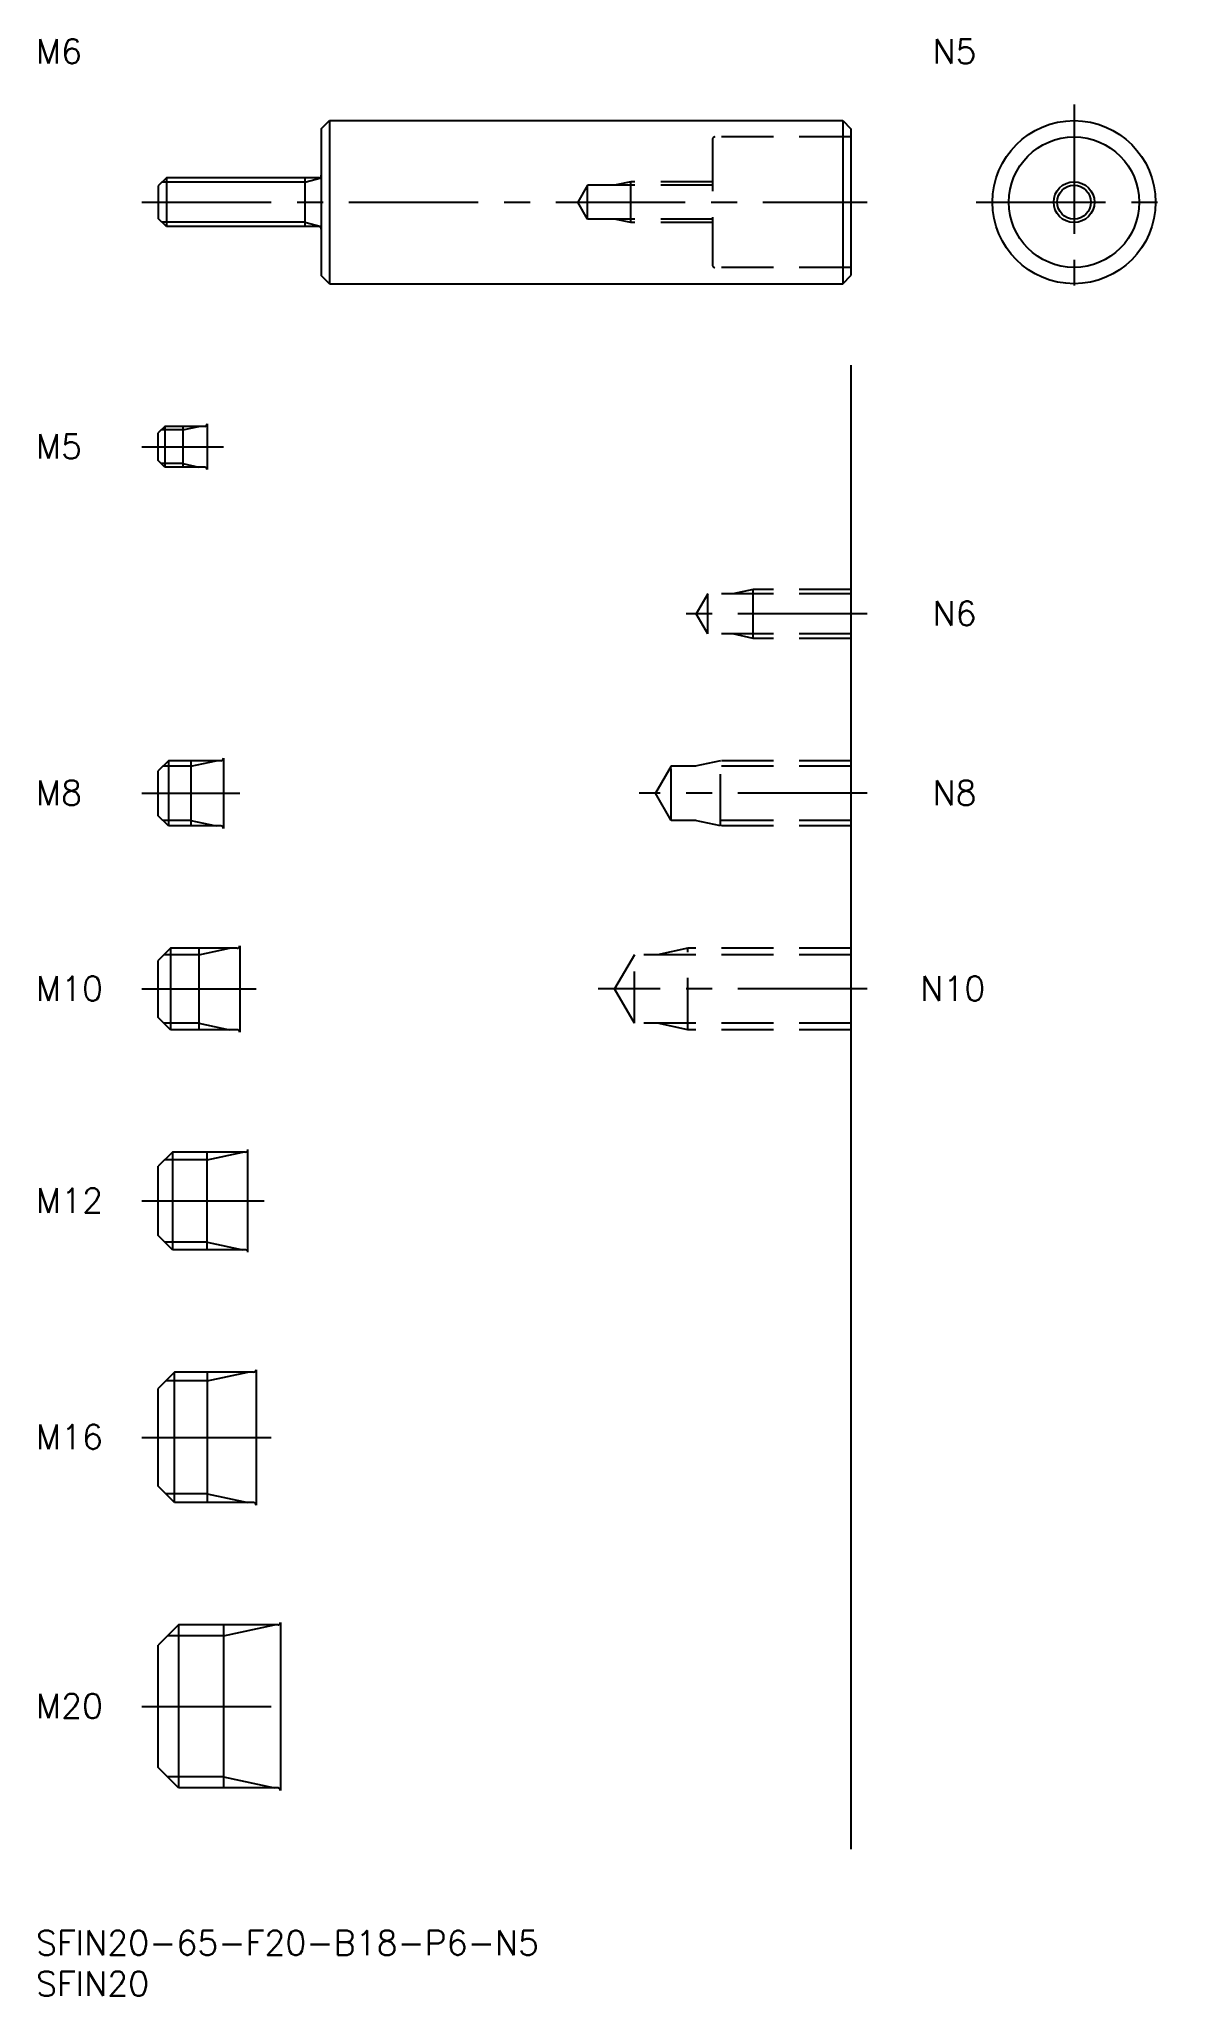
# Model space of a CAD drawing. Extents: x 0 to 139, y -8 to 232.
import ezdxf

# ---------------------------------------------------------------- set-up
doc = ezdxf.new("R2010")
doc.units = 0
doc.header["$LTSCALE"] = 0.5
doc.linetypes.add('CENTER', pattern=[50.8, 31.75, -6.35, 6.35, -6.35])
doc.linetypes.add('DASHED', pattern=[19.05, 12.7, -6.35])
for name, color, linetype in [('MSM_CENTER', 1, 'CENTER'), ('MSM_CONTINUOUS', 7, 'CONTINUOUS'), ('MSM_DASHED', 4, 'DASHED'), ('MSM_NARROW', 5, 'CONTINUOUS'), ('MSM_PART_NUMBER', 7, 'CONTINUOUS')]:
    doc.layers.add(name, color=color, linetype=linetype)
doc.styles.get("Standard").update_dxf_attribs({"font": 'txt.shx', "height": 1, "bigfont": 'bigfont.shx'})

# ---------------------------------------------------------------- blocks, each defined once
blk = doc.blocks.new('*U16')
at = {"layer": 'MSM_PART_NUMBER'}
blk.add_text('SFIN20-65-F20-B18-P6-N5', height=3, dxfattribs=at).set_placement((0, -3))
blk = doc.blocks.new('*U17')
at = {"layer": 'MSM_PART_NUMBER'}
blk.add_text('SFIN20', height=3, dxfattribs=at).set_placement((0, -8))
blk = doc.blocks.new('*U18')
at = {"layer": 'MSM_PART_NUMBER'}
blk.add_text('M20', height=3, dxfattribs=at).set_placement((0, 26.06))
blk = doc.blocks.new('*U19')
at = {"layer": 'MSM_PART_NUMBER'}
blk.add_text('M16', height=3, dxfattribs=at).set_placement((0, 59.06))
blk = doc.blocks.new('*U20')
at = {"layer": 'MSM_PART_NUMBER'}
blk.add_text('M12', height=3, dxfattribs=at).set_placement((0, 88.06))
blk = doc.blocks.new('*U21')
at = {"layer": 'MSM_PART_NUMBER'}
blk.add_text('M10', height=3, dxfattribs=at).set_placement((0, 114.06))
blk = doc.blocks.new('*U22')
at = {"layer": 'MSM_PART_NUMBER'}
blk.add_text('M8', height=3, dxfattribs=at).set_placement((0, 138.06))
blk = doc.blocks.new('*U23')
at = {"layer": 'MSM_PART_NUMBER'}
blk.add_text('M5', height=3, dxfattribs=at).set_placement((0, 180.56))
blk = doc.blocks.new('*U24')
at = {"layer": 'MSM_PART_NUMBER'}
blk.add_text('M6', height=3, dxfattribs=at).set_placement((0, 229))
blk = doc.blocks.new('*U25')
at = {"layer": 'MSM_PART_NUMBER'}
blk.add_text('N5', height=3, dxfattribs=at).set_placement((110, 229))
blk = doc.blocks.new('*U26')
at = {"layer": 'MSM_PART_NUMBER'}
blk.add_text('N10', height=3, dxfattribs=at).set_placement((108.5, 114.06))
blk = doc.blocks.new('*U27')
at = {"layer": 'MSM_PART_NUMBER'}
blk.add_text('N8', height=3, dxfattribs=at).set_placement((110, 138.06))
blk = doc.blocks.new('*U28')
at = {"layer": 'MSM_PART_NUMBER'}
blk.add_text('N6', height=3, dxfattribs=at).set_placement((110, 160.06))

msp = doc.modelspace()

# ---------------------------------------------------------------- linework, layer by layer
at = {"layer": 'MSM_CENTER'}
for p, q in [((127.37, 224), (127.37, 200)), ((13, 212), (102, 212)), ((115.37, 212), (139.37, 212)), ((13, 182), (23, 182)), ((102, 161.5), (79, 161.5)), ((13, 139.5), (25, 139.5)), ((102, 139.5), (74, 139.5)), ((13, 115.5), (27, 115.5)), ((102, 115.5), (69, 115.5)), ((13, 89.5), (28, 89.5)), ((13, 60.5), (29, 60.5)), ((13, 27.5), (32, 27.5))]:
    msp.add_line(p, q, dxfattribs=at)
at = {"layer": 'MSM_CONTINUOUS'}
for p, q in [((35, 221), (36, 222)), ((35, 221), (35, 203)), ((36, 222), (36, 202)), ((36, 222), (99, 222)), ((99, 222), (99, 202)), ((99, 222), (100, 221)), ((100, 221), (100, 203)), ((16, 215), (15, 214)), ((15, 214), (15, 210)), ((34.7, 215), (16, 215)), ((16, 215), (16, 209)), ((33, 215), (33, 209)), ((16, 209), (15, 210)), ((34.7, 209), (16, 209)), ((36, 202), (35, 203)), ((36, 202), (99, 202)), ((99, 202), (100, 203)), ((100, 192), (100, 10)), ((15.8, 184.5), (15, 183.7)), ((15, 180.3), (15, 183.7)), ((20.7, 184.5), (15.8, 184.5)), ((15.8, 184.5), (15.8, 179.5)), ((18, 184.5), (18, 179.5)), ((21, 184.8), (21, 179.2)), ((15.8, 179.5), (15, 180.3)), ((20.7, 179.5), (15.8, 179.5)), ((16.25, 143.5), (15, 142.25)), ((15, 136.75), (15, 142.25)), ((22.7, 143.5), (16.25, 143.5)), ((16.25, 143.5), (16.25, 135.5)), ((19, 143.5), (19, 135.5)), ((23, 143.8), (23, 135.2)), ((16.25, 135.5), (15, 136.75)), ((22.7, 135.5), (16.25, 135.5)), ((16.5, 120.5), (15, 119)), ((24.7, 120.5), (16.5, 120.5)), ((16.5, 120.5), (16.5, 110.5)), ((20, 120.5), (20, 110.5)), ((25, 120.8), (25, 110.2)), ((15, 112), (15, 119)), ((16.5, 110.5), (15, 112)), ((24.7, 110.5), (16.5, 110.5)), ((16.75, 95.5), (15, 93.75)), ((15, 85.25), (15, 93.75)), ((25.7, 95.5), (16.75, 95.5)), ((16.75, 95.5), (16.75, 83.5)), ((21, 83.5), (21, 95.5)), ((26, 83.2), (26, 95.8)), ((16.75, 83.5), (15, 85.25)), ((25.7, 83.5), (16.75, 83.5)), ((17, 68.5), (15, 66.5)), ((26.7, 68.5), (17, 68.5)), ((17, 52.5), (17, 68.5)), ((21, 68.5), (21, 52.5)), ((27, 68.8), (27, 52.2)), ((15, 54.5), (15, 66.5)), ((17, 52.5), (15, 54.5)), ((26.7, 52.5), (17, 52.5)), ((17.5, 37.5), (15, 35)), ((29.7, 37.5), (17.5, 37.5)), ((17.5, 37.5), (17.5, 17.5)), ((23, 37.5), (23, 17.5)), ((30, 37.8), (30, 17.2)), ((15, 20), (15, 35)), ((17.5, 17.5), (15, 20)), ((29.7, 17.5), (17.5, 17.5))]:
    msp.add_line(p, q, dxfattribs=at)
for radius in [10, 8, 2.07]:
    msp.add_circle((127.37, 212), radius, dxfattribs=at)
for centre, start, end in [((34.7, 215.3), 270, 0), ((34.7, 208.7), 0, 90), ((20.7, 184.8), 270, 0), ((20.7, 179.2), 0, 90), ((22.7, 143.8), 270, 0), ((22.7, 135.2), 0, 90), ((24.7, 120.8), 270, 0), ((24.7, 110.2), 0, 90), ((25.7, 95.8), 270, 0), ((25.7, 83.2), 0, 90), ((26.7, 68.8), 270, 0), ((26.7, 52.2), 0, 90), ((29.7, 37.8), 270, 0), ((29.7, 17.2), 0, 90)]:
    msp.add_arc(centre, 0.3, start, end, dxfattribs=at)
at = {"layer": 'MSM_DASHED'}
for p, q in [((83, 219.7), (83, 204.3)), ((100, 220), (83.3, 220)), ((67.69, 214.07), (66.5, 212)), ((83, 214.07), (67.69, 214.07)), ((67.69, 209.93), (67.69, 214.07)), ((73, 214.5), (71, 214.07)), ((83, 214.5), (73, 214.5)), ((73, 209.5), (73, 214.5)), ((67.69, 209.93), (66.5, 212)), ((83, 209.93), (67.69, 209.93)), ((73, 209.5), (71, 209.93)), ((83, 209.5), (73, 209.5)), ((100, 204), (83.3, 204)), ((82.42, 163.96), (81, 161.5)), ((100, 163.96), (82.42, 163.96)), ((82.42, 159.04), (82.42, 163.96)), ((88, 164.5), (85.5, 163.96)), ((100, 164.5), (88, 164.5)), ((88, 158.5), (88, 164.5)), ((82.42, 159.04), (81, 161.5)), ((100, 159.04), (82.42, 159.04)), ((88, 158.5), (85.5, 159.04)), ((100, 158.5), (88, 158.5)), ((77.92, 142.82), (76, 139.5)), ((77.92, 136.18), (77.92, 142.82)), ((100, 142.82), (77.92, 142.82)), ((84, 143.5), (80.87, 142.82)), ((84, 135.5), (84, 143.5)), ((100, 143.5), (84, 143.5)), ((77.92, 136.18), (76, 139.5)), ((100, 136.18), (77.92, 136.18)), ((84, 135.5), (80.87, 136.18)), ((100, 135.5), (84, 135.5)), ((80, 120.5), (76.25, 119.69)), ((80, 110.5), (80, 120.5)), ((100, 120.5), (80, 120.5)), ((73.42, 119.69), (71, 115.5)), ((73.42, 111.31), (73.42, 119.69)), ((100, 119.69), (73.42, 119.69)), ((73.42, 111.31), (71, 115.5)), ((100, 111.31), (73.42, 111.31)), ((80, 110.5), (76.25, 111.31)), ((100, 110.5), (80, 110.5))]:
    msp.add_line(p, q, dxfattribs=at)
for centre, start, end in [((83.3, 219.7), 90, 180), ((83.3, 204.3), 180, 270)]:
    msp.add_arc(centre, 0.3, start, end, dxfattribs=at)
at = {"layer": 'MSM_NARROW'}
for p, q in [((33, 214.46), (15.46, 214.46)), ((33, 214.46), (35, 215)), ((33, 209.54), (15.46, 209.54)), ((33, 209.54), (35, 209)), ((18, 184.07), (15.37, 184.07)), ((18, 184.07), (20, 184.5)), ((18, 179.93), (15.37, 179.93)), ((18, 179.93), (20, 179.5)), ((19, 142.82), (15.57, 142.82)), ((19, 142.82), (22.12, 143.5)), ((19, 136.18), (15.57, 136.18)), ((19, 136.18), (22.12, 135.5)), ((20, 119.69), (23.75, 120.5)), ((20, 119.69), (15.69, 119.69)), ((20, 111.31), (15.69, 111.31)), ((20, 111.31), (23.75, 110.5)), ((21, 94.55), (15.8, 94.55)), ((21, 94.55), (25.38, 95.5)), ((21, 84.45), (15.8, 84.45)), ((21, 84.45), (25.38, 83.5)), ((21, 67.42), (15.92, 67.42)), ((21, 67.42), (26, 68.5)), ((21, 53.58), (15.92, 53.58)), ((21, 53.58), (26, 52.5)), ((23, 36.15), (16.15, 36.15)), ((23, 36.15), (29.25, 37.5)), ((23, 18.85), (16.15, 18.85)), ((23, 18.85), (29.25, 17.5))]:
    msp.add_line(p, q, dxfattribs=at)
msp.add_circle((127.37, 212), 2.5, dxfattribs=at)

# ---------------------------------------------------------------- block references
at = {"layer": 'MSM_CONTINUOUS'}
for name in ['*U24', '*U25', '*U23', '*U28', '*U22', '*U27', '*U21', '*U26', '*U20', '*U19', '*U18', '*U16', '*U17']:
    msp.add_blockref(name, (0, 0), dxfattribs=at)

doc.saveas('drawing.dxf')
